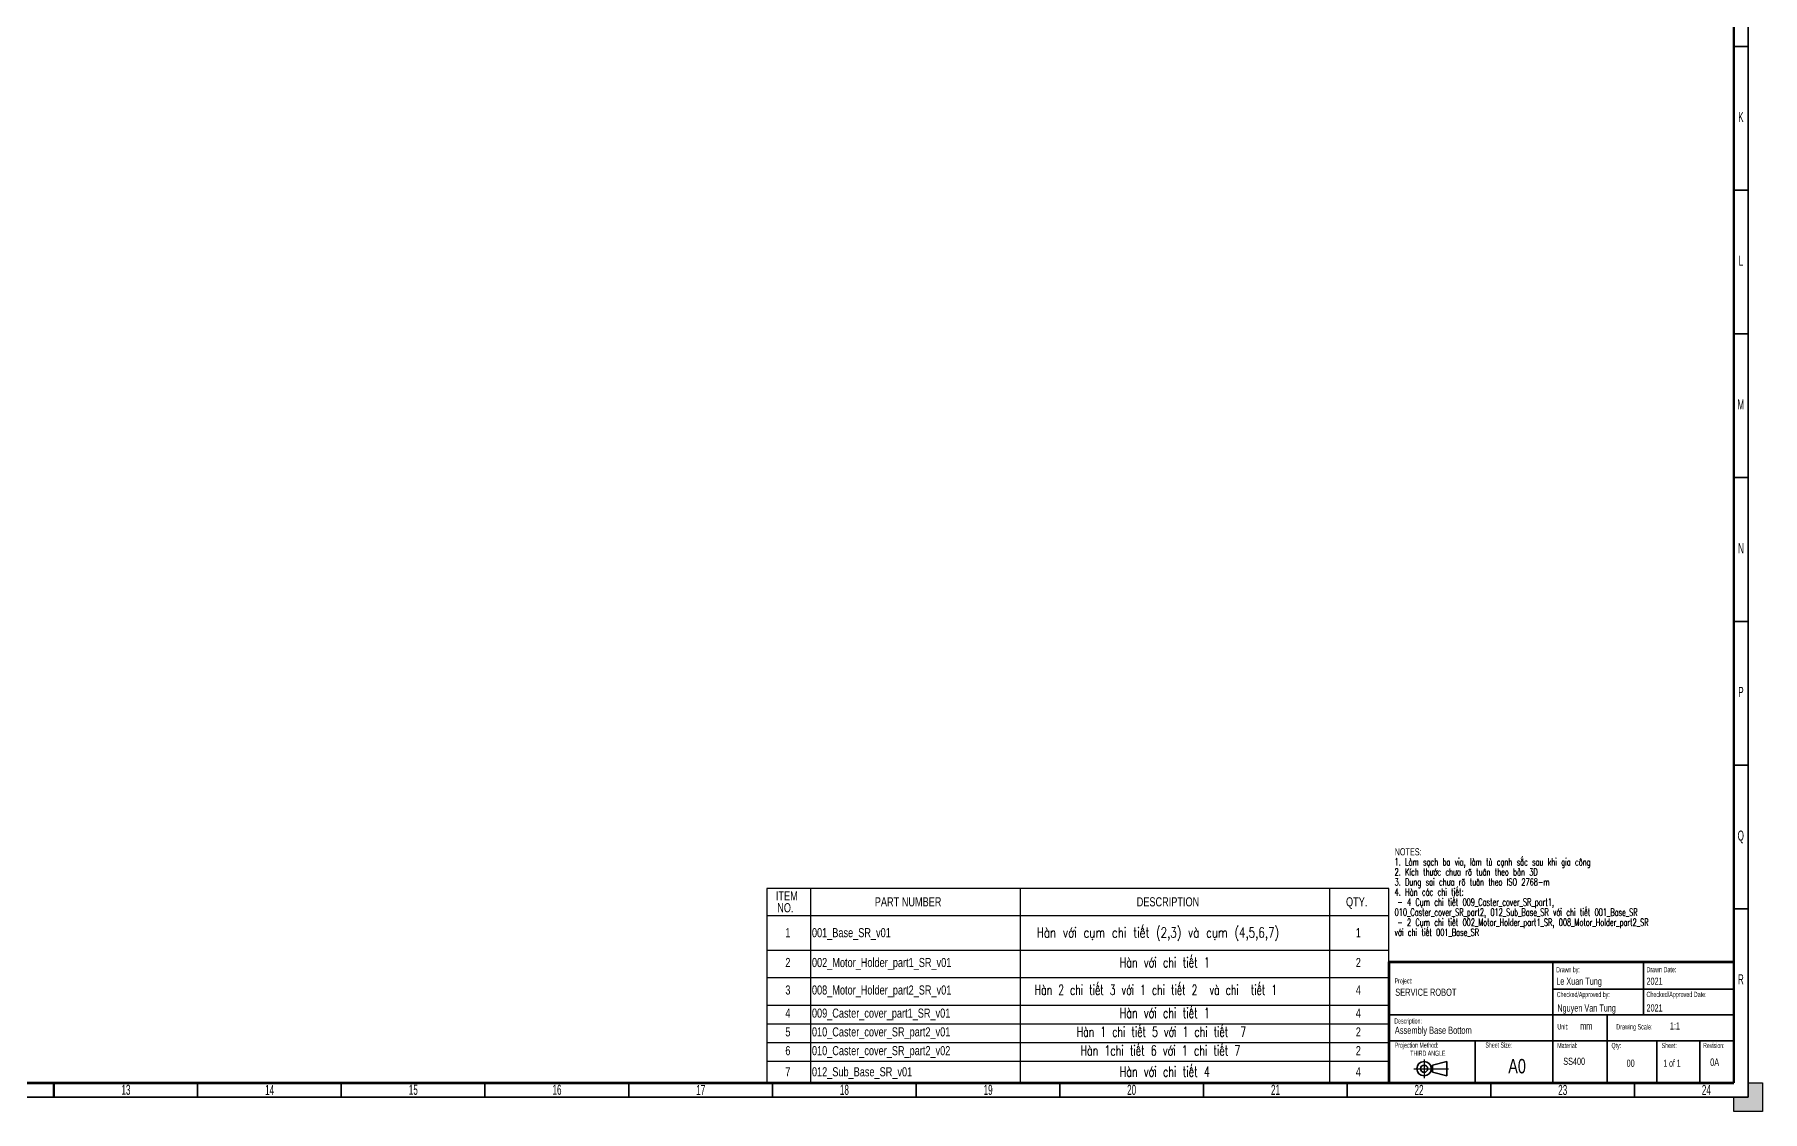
# Model space of a CAD drawing. Header units: millimetres. Extents: x 0 to 1189, y 0 to 841.
# Drawn here: x 588 to 1189, y 0 to 375 of the extents above; entities that cross this region are included whole.
import ezdxf

# ---------------------------------------------------------------- set-up
doc = ezdxf.new("R2010")
doc.units = ezdxf.units.MM
doc.layers.add('BORDER', color=7, linetype='Continuous')
doc.layers.add('TRIM', color=7, linetype='Continuous')
doc.styles.add('SLDTEXTSTYLE0', font='TXT', dxfattribs={"width": 0.605})
doc.styles.add('SLDTEXTSTYLE1', font='TXT', dxfattribs={"width": 0.57})
doc.styles.add('SLDTEXTSTYLE2', font='TXT', dxfattribs={"width": 0.75})
doc.styles.add('SLDTEXTSTYLE3', font='TXT', dxfattribs={"width": 0.605, "bigfont": 'bigfont'})
doc.styles.add('SLDTEXTSTYLE4', font='TXT', dxfattribs={"width": 0.75, "bigfont": 'bigfont'})
doc.styles.add('SLDTEXTSTYLE5', font='TXT', dxfattribs={"width": 0.694444, "bigfont": 'bigfont'})
doc.styles.add('SLDTEXTSTYLE6', font='TXT', dxfattribs={"width": 0.673469, "bigfont": 'bigfont'})
doc.styles.add('SLDTEXTSTYLE7', font='TXT', dxfattribs={"width": 0.676471, "bigfont": 'bigfont'})
doc.styles.add('SLDTEXTSTYLE8', font='TXT', dxfattribs={"width": 0.6875, "bigfont": 'bigfont'})

# ---------------------------------------------------------------- blocks, each defined once
blk = doc.blocks.new('SW_NOTE_0')
at = {"layer": 'BORDER', "color": 0, "char_height": 1.8, "attachment_point": 1, "style": 'SLDTEXTSTYLE0'}
for s, insert in [('Projection Method:', (0, 2.32)), ('THIRD ANGLE', (5.4, -0.48))]:
    blk.add_mtext(s, dxfattribs=dict(at, insert=insert))
blk = doc.blocks.new('SW_NOTE_1')
at = {"layer": 'BORDER', "color": 0, "char_height": 2.5, "attachment_point": 1}
for s, insert, style in [('NOTES:', (0, 3.22), 'SLDTEXTSTYLE0'), ('1. Làm sạch ba via, làm tù cạnh sắc sau khi gia công', (0, -0.29), 'SLDTEXTSTYLE3'), ('2. Kích thước chưa rõ tuân theo bản 3D', (0, -3.79), 'SLDTEXTSTYLE3'), ('3. Dung sai chưa rõ tuân theo ISO 2768-m', (0, -7.29), 'SLDTEXTSTYLE3'), ('4. Hàn các chi tiết:', (0, -10.79), 'SLDTEXTSTYLE3'), ('010_Caster_cover_SR_part2, 012_Sub_Base_SR với chi tiết 001_Base_SR', (0, -17.79), 'SLDTEXTSTYLE3'), ('- 4 Cụm chi tiết 009_Caster_cover_SR_part1,', (0.94, -14.29), 'SLDTEXTSTYLE3'), ('- 2 Cụm chi tiết 002_Motor_Holder_part1_SR, 008_Motor_Holder_part2_SR', (0.94, -21.29), 'SLDTEXTSTYLE3'), ('với chi tiết 001_Base_SR', (0, -24.79), 'SLDTEXTSTYLE3')]:
    blk.add_mtext(s, dxfattribs=dict(at, insert=insert, style=style))
blk = doc.blocks.new('SW_TABLEANNOTATION_0')
at = {"layer": 'BORDER', "color": 0}
for p, q in [((0, 0), (0, -67.56)), ((216.4, 0), (0, 0)), ((15.17, 0), (15.17, -9.46)), ((88.16, 0), (88.16, -9.46)), ((195.76, 0), (195.76, -9.46)), ((216.4, -67.56), (216.4, 0)), ((0, -9.46), (216.4, -9.46)), ((15.17, -9.46), (15.17, -67.56)), ((88.16, -9.46), (88.16, -67.56)), ((195.76, -9.46), (195.76, -67.56)), ((0, -21.47), (216.4, -21.47)), ((0, -31.04), (216.4, -31.04)), ((0, -40.6), (216.4, -40.6)), ((0, -47.13), (216.4, -47.13)), ((0, -53.66), (216.4, -53.66)), ((0, -60.18), (216.4, -60.18)), ((0, -67.56), (216.4, -67.56))]:
    blk.add_line(p, q, dxfattribs=at)
at = {"layer": 'BORDER', "color": 0, "attachment_point": 1}
for s, insert, char_height, style in [('ITEM', (3.12, -1.05), 3.175, 'SLDTEXTSTYLE2'), ('NO.', (3.59, -5.15), 3.175, 'SLDTEXTSTYLE2'), ('PART NUMBER', (37.54, -3.1), 3.175, 'SLDTEXTSTYLE2'), ('DESCRIPTION', (128.67, -3.1), 3.175, 'SLDTEXTSTYLE2'), ('QTY.', (201.5, -3.1), 3.175, 'SLDTEXTSTYLE2'), ('1', (6.41, -13.84), 3.17, 'SLDTEXTSTYLE2'), ('001_Base_SR_v01', (15.67, -13.84), 3.175, 'SLDTEXTSTYLE2'), ('Hàn với cụm chi tiết (2,3) và cụm (4,5,6,7)', (93.9, -13.63), 3.5, 'SLDTEXTSTYLE4'), ('1', (204.91, -13.84), 3.17, 'SLDTEXTSTYLE2'), ('002_Motor_Holder_part1_SR_v01', (15.67, -24.22), 3.175, 'SLDTEXTSTYLE2'), ('Hàn với chi tiết 1', (122.76, -24.01), 3.5, 'SLDTEXTSTYLE5'), ('2', (6.41, -24.22), 3.17, 'SLDTEXTSTYLE2'), ('2', (204.91, -24.22), 3.17, 'SLDTEXTSTYLE2'), ('3', (6.41, -33.78), 3.17, 'SLDTEXTSTYLE2'), ('008_Motor_Holder_part2_SR_v01', (15.67, -33.78), 3.175, 'SLDTEXTSTYLE2'), ('Hàn 2 chi tiết 3 với 1 chi tiết 2  và chi  tiết 1', (93.2, -33.57), 3.5, 'SLDTEXTSTYLE6'), ('4', (204.91, -33.78), 3.17, 'SLDTEXTSTYLE2'), ('4', (6.41, -41.83), 3.17, 'SLDTEXTSTYLE2'), ('009_Caster_cover_part1_SR_v01', (15.67, -41.83), 3.175, 'SLDTEXTSTYLE2'), ('Hàn với chi tiết 1', (122.76, -41.62), 3.5, 'SLDTEXTSTYLE5'), ('4', (204.91, -41.83), 3.17, 'SLDTEXTSTYLE2'), ('Hàn 1 chi tiết 5 với 1 chi tiết  7', (107.81, -48.14), 3.5, 'SLDTEXTSTYLE7'), ('5', (6.41, -48.35), 3.17, 'SLDTEXTSTYLE2'), ('010_Caster_cover_SR_part2_v01', (15.67, -48.35), 3.175, 'SLDTEXTSTYLE2'), ('Hàn 1chi tiết 6 với 1 chi tiết 7', (109.11, -54.67), 3.5, 'SLDTEXTSTYLE8'), ('2', (204.91, -48.35), 3.17, 'SLDTEXTSTYLE2'), ('6', (6.41, -54.88), 3.17, 'SLDTEXTSTYLE2'), ('010_Caster_cover_SR_part2_v02', (15.67, -54.88), 3.175, 'SLDTEXTSTYLE2'), ('2', (204.91, -54.88), 3.17, 'SLDTEXTSTYLE2'), ('7', (6.41, -62.24), 3.17, 'SLDTEXTSTYLE2'), ('012_Sub_Base_SR_v01', (15.67, -62.24), 3.175, 'SLDTEXTSTYLE2'), ('Hàn với chi tiết 4', (122.76, -62.03), 3.5, 'SLDTEXTSTYLE5'), ('4', (204.91, -62.24), 3.17, 'SLDTEXTSTYLE2')]:
    blk.add_mtext(s, dxfattribs=dict(at, insert=insert, char_height=char_height, style=style))

msp = doc.modelspace()

# ---------------------------------------------------------------- hatches: boundary and pattern name
at = {"layer": 'TRIM'}
msp.add_hatch(color=256, dxfattribs=at).paths.add_polyline_path([(1189, 10), (1184, 10), (1184, 5), (1179, 5), (1179, 0), (1189, 0)], flags=0)

# ---------------------------------------------------------------- linework, layer by layer
at = {"layer": 'BORDER', "lineweight": 35}
for p, q in [((1184, 836), (1184, 5)), ((1179, 370.5), (1184, 370.5)), ((1179, 320.5), (1184, 320.5)), ((1179, 270.5), (1184, 270.5)), ((1179, 220.5), (1184, 220.5)), ((1179, 170.5), (1184, 170.5)), ((1179, 120.5), (1184, 120.5)), ((1179, 70.5), (1184, 70.5)), ((1116.05, 52), (1116.05, 10)), ((1147.57, 52), (1147.57, 33.57)), ((1179, 42.57), (1116.05, 42.57)), ((1116.05, 33.57), (1059.04, 33.57)), ((1179.09, 33.57), (1116.05, 33.57)), ((1089.04, 24.57), (1059, 24.57)), ((1116.05, 24.57), (1089.04, 24.57)), ((1089.04, 24.57), (1089.04, 10)), ((644.5, 10), (644.5, 5)), ((694.5, 10), (694.5, 5)), ((744.5, 10), (744.5, 5)), ((794.5, 10), (794.5, 5)), ((844.5, 10), (844.5, 5)), ((894.5, 10), (894.5, 5)), ((944.5, 10), (944.5, 5)), ((994.5, 10), (994.5, 5)), ((1044.5, 10), (1044.5, 5)), ((1094.54, 10), (1094.47, 5)), ((1144.5, 10), (1144.5, 5)), ((15, 5), (1184, 5))]:
    msp.add_line(p, q, dxfattribs=at)
at = {"layer": 'BORDER', "lineweight": 50}
for p, q in [((1179, 831), (1179, 10)), ((594.5, 5), (594.5, 10))]:
    msp.add_line(p, q, dxfattribs=at)
at = {"layer": 'BORDER', "lineweight": 70}
for p, q in [((1059.04, 52), (1179.04, 52)), ((20, 10), (1179, 10))]:
    msp.add_line(p, q, dxfattribs=at)
at = {"layer": 'BORDER', "linetype": 'Continuous', "lineweight": 70}
msp.add_line((1059.04, 52), (1059.04, 10), dxfattribs=at)
at = {"layer": 'BORDER', "linetype": 'Continuous', "lineweight": 35}
for p, q in [((1134.98, 10), (1134.98, 33.57)), ((1179, 24.57), (1116.05, 24.57)), ((1152.2, 10), (1152.2, 24.57)), ((1167.2, 10), (1167.2, 24.57)), ((1079.16, 17.37), (1074.16, 16.12)), ((1074.16, 16.12), (1074.16, 13.62)), ((1074.16, 13.62), (1079.16, 12.37)), ((1079.16, 12.37), (1079.16, 17.37))]:
    msp.add_line(p, q, dxfattribs=at)
at = {"layer": 'BORDER'}
for p, q in [((1071.26, 18.04), (1071.26, 11.59)), ((1067.71, 14.87), (1079.73, 14.87))]:
    msp.add_line(p, q, dxfattribs=at)
at = {"layer": 'BORDER', "linetype": 'Continuous', "lineweight": 35}
for radius in [2.5, 1.25]:
    msp.add_circle((1071.26, 14.87), radius, dxfattribs=at)
at = {"layer": 'TRIM'}
for p, q in [((1184, 5), (1184, 10)), ((1184, 10), (1189, 10)), ((1189, 10), (1189, 0)), ((1179, 0), (1179, 5)), ((1179, 5), (1184, 5)), ((1189, 0), (1179, 0))]:
    msp.add_line(p, q, dxfattribs=at)

# ---------------------------------------------------------------- block references
at = {"layer": 'BORDER'}
for name, p in [('SW_NOTE_1', (1061.01, 88.36)), ('SW_TABLEANNOTATION_0', (842.6, 77.62)), ('SW_NOTE_0', (1061.07, 21.63))]:
    msp.add_blockref(name, p, dxfattribs=at)

# ---------------------------------------------------------------- texts
at = {"layer": 'BORDER', "color": 7, "char_height": 3.5, "attachment_point": 2, "style": 'SLDTEXTSTYLE0'}
for s, insert in [('K', (1181.5, 347.72)), ('L', (1181.51, 297.72)), ('M', (1181.46, 247.72)), ('N', (1181.51, 197.72)), ('P', (1181.52, 147.72)), ('Q', (1181.46, 97.72)), ('R', (1181.49, 47.72)), ('13', (619.57, 9.29)), ('14', (669.56, 9.24)), ('15', (719.56, 9.29)), ('16', (769.56, 9.29)), ('17', (819.57, 9.23)), ('18', (869.56, 9.26)), ('19', (919.56, 9.26)), ('20', (969.5, 9.26)), ('21', (1019.56, 9.26)), ('22', (1069.5, 9.23)), ('23', (1119.5, 9.23)), ('24', (1169.49, 9.23))]:
    msp.add_mtext(s, dxfattribs=dict(at, insert=insert))
at = {"layer": 'BORDER'}
for s, insert, char_height, attachment_point, style in [('Drawn by:', (1117.25, 50.22), 1.8, 1, 'SLDTEXTSTYLE0'), ('Drawn Date:', (1148.65, 50.28), 1.8521, 1, 'SLDTEXTSTYLE0'), ('Project:', (1061.01, 46.33), 1.8, 1, 'SLDTEXTSTYLE0'), ('SERVICE ROBOT', (1061.23, 42.73), 2.5, 1, 'SLDTEXTSTYLE2'), ('Le Xuan Tung', (1117.25, 46.56), 2.5, 1, 'SLDTEXTSTYLE0'), ('2021', (1148.65, 46.56), 2.5, 1, 'SLDTEXTSTYLE0'), ('Checked/Approved by:', (1117.44, 41.58), 1.8, 1, 'SLDTEXTSTYLE0'), ('Nguyen Van Tung', (1117.63, 37.25), 2.5, 1, 'SLDTEXTSTYLE0'), ('Checked/Approved Date:', (1148.65, 41.64), 1.8521, 1, 'SLDTEXTSTYLE0'), ('2021', (1148.65, 37.25), 2.5, 1, 'SLDTEXTSTYLE0'), ('Description:', (1060.9, 32.38), 1.8, 1, 'SLDTEXTSTYLE0'), ('Unit:', (1117.65, 30.37), 1.852, 1, 'SLDTEXTSTYLE0'), ('mm', (1125.57, 31), 2.5, 1, 'SLDTEXTSTYLE0'), ('Drawing Scale:', (1138.17, 30.37), 1.8521, 1, 'SLDTEXTSTYLE0'), ('1:1', (1156.78, 31), 2.5, 1, 'SLDTEXTSTYLE0'), ('Assembly Base Bottom', (1061.08, 29.5), 2.5, 1, 'SLDTEXTSTYLE2'), ('Sheet Size:', (1097.26, 23.99), 1.8, 2, 'SLDTEXTSTYLE0'), ('A0', (1103.62, 18.25), 5, 2, 'SLDTEXTSTYLE2'), ('Material:', (1117.61, 23.84), 1.8, 1, 'SLDTEXTSTYLE0'), ('SS400', (1119.7, 18.7), 2.5, 1, 'SLDTEXTSTYLE0'), ('Qty:', (1136.48, 23.84), 1.8, 1, 'SLDTEXTSTYLE0'), ('00', (1141.73, 18.03), 2.5, 1, 'SLDTEXTSTYLE0'), ('Sheet:', (1153.95, 23.84), 1.8, 1, 'SLDTEXTSTYLE0'), ('1 of 1', (1154.54, 18.03), 2.5, 1, 'SLDTEXTSTYLE1'), ('Revision:', (1168.36, 23.84), 1.8, 1, 'SLDTEXTSTYLE0'), ('0A', (1170.81, 18.45), 2.646, 1, 'SLDTEXTSTYLE0')]:
    msp.add_mtext(s, dxfattribs=dict(at, insert=insert, char_height=char_height, attachment_point=attachment_point, style=style))

doc.saveas('drawing.dxf')
